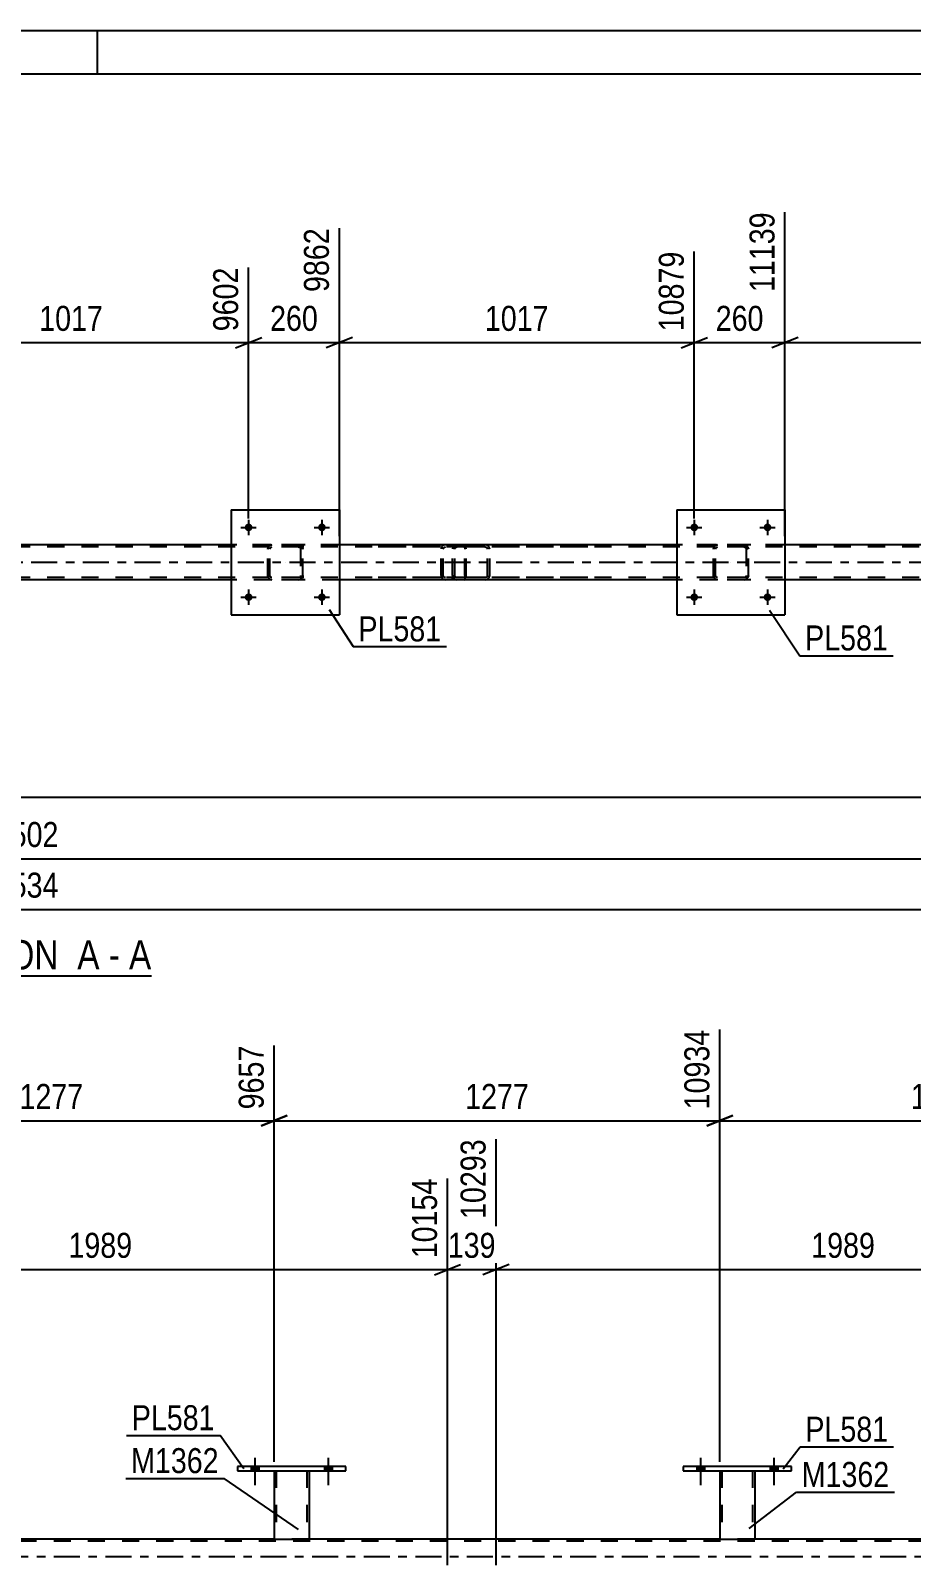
# Model space of a CAD drawing. Header units: millimetres. Extents: x 0 to 841, y 0 to 594.
# Drawn here: x 413.3 to 514.3, y 418.2 to 594 of the extents above; entities that cross this region are included whole.
import ezdxf

# ---------------------------------------------------------------- set-up
doc = ezdxf.new("R2010")
doc.units = ezdxf.units.MM
doc.linetypes.add('DXK_LINE_DOT2', pattern=[3.9198, 1.9599, -1.9599])
doc.linetypes.add('DXK_LINE_DOT3', pattern=[5.9187, 2.979, -0.9799, 0.9799, -0.9799])
doc.styles.add('Arial Narrow', font='ARIALN.TTF', dxfattribs={"height": 0.2})

# ---------------------------------------------------------------- blocks, each defined once
blk = doc.blocks.new('Unknown-122568611-1133')
at = {"color": 5, "linetype": 'Continuous'}
for p, q in [((841, 594), (0, 594)), ((421, 589), (421, 594)), ((836, 589), (5, 589))]:
    blk.add_line(p, q, dxfattribs=at)
blk = doc.blocks.new('Unknown-122568611-11 - 3869')
at = {"color": 6, "linetype": 'Continuous'}
blk.add_line((399.53, 485.7), (427.18, 485.7), dxfattribs=at)
at = {"color": 0, "linetype": 'Continuous'}
for points in [[(417.64, 486.45), (417.64, 489.95), (399.53, 489.95), (399.53, 486.45)], [(421.25, 486.45), (421.25, 489.95), (418.69, 489.95), (418.69, 486.45)], [(423.57, 486.45), (423.57, 489.95), (422.3, 489.95), (422.3, 486.45)], [(427.18, 486.45), (427.18, 489.95), (424.62, 489.95), (424.62, 486.45)]]:
    blk.add_wipeout(points, dxfattribs=at)
at = {"color": 7, "linetype": 'Continuous', "style": 'Arial Narrow'}
for s, p in [('SECTION ', (399.53, 486.45)), ('A', (418.69, 486.45)), ('A', (424.62, 486.45)), ('-', (422.3, 486.45))]:
    blk.add_text(s, height=3.34, dxfattribs=at).set_placement(p)
blk = doc.blocks.new('Part-122568611-4016 - 3869')
at = {"color": 7, "linetype": 'DXK_LINE_DOT2'}
for p, q in [((461.74, 534.78), (461.7, 534.61)), ((461.7, 531.57), (461.7, 534.61)), ((461.74, 534.79), (461.74, 534.78)), ((461.96, 534.61), (461.98, 534.7)), ((461.96, 531.57), (461.96, 534.61)), ((461.98, 534.7), (462.03, 534.78)), ((462.21, 535.09), (462.02, 535.05)), ((462.03, 534.78), (462.12, 534.83)), ((462.12, 534.83), (462.21, 534.85)), ((477.2, 535.09), (462.21, 535.09)), ((477.2, 534.85), (462.21, 534.85)), ((465.64, 535.05), (465.45, 535.09)), ((465.45, 534.85), (465.55, 534.83)), ((465.55, 534.83), (465.63, 534.78)), ((465.63, 534.78), (465.68, 534.7)), ((465.68, 534.7), (465.7, 534.61)), ((465.7, 531.57), (465.7, 534.61)), ((465.92, 534.78), (465.92, 534.79)), ((465.96, 534.61), (465.92, 534.78)), ((465.96, 531.57), (465.96, 534.61)), ((461.7, 531.57), (461.72, 531.48)), ((461.72, 531.48), (461.74, 531.39)), ((461.98, 531.48), (461.96, 531.57)), ((462.03, 531.4), (461.98, 531.48)), ((462.02, 531.13), (462.21, 531.09)), ((462.12, 531.35), (462.03, 531.4)), ((462.21, 531.33), (462.12, 531.35)), ((477.2, 531.33), (462.21, 531.33)), ((477.2, 531.09), (462.21, 531.09)), ((465.55, 531.35), (465.45, 531.33)), ((465.45, 531.09), (465.64, 531.13)), ((465.63, 531.4), (465.55, 531.35)), ((465.68, 531.48), (465.63, 531.4)), ((465.7, 531.57), (465.68, 531.48)), ((465.92, 531.39), (465.94, 531.48)), ((465.94, 531.48), (465.96, 531.57))]:
    blk.add_line(p, q, dxfattribs=at)
for centre, start, end in [((462.19, 534.59), 110.7583, 155.68), ((465.47, 534.59), 24.32, 69.2417), ((462.19, 531.59), 204.32, 249.2417), ((465.47, 531.59), 290.7583, 335.68)]:
    blk.add_arc(centre, 0.496, start, end, dxfattribs=at)
blk = doc.blocks.new('Part-122568611-4022 - 3869')
at = {"color": 7, "linetype": 'DXK_LINE_DOT2'}
for p, q in [((754.31, 534.85), (111.57, 534.85)), ((754.31, 535.09), (129.85, 535.09)), ((448.73, 535.09), (436.33, 535.09)), ((499.81, 535.09), (487.41, 535.09)), ((754.31, 531.33), (111.57, 531.33)), ((448.73, 531.09), (436.33, 531.09)), ((499.81, 531.09), (487.41, 531.09))]:
    blk.add_line(p, q, dxfattribs=at)
at = {"color": 2, "linetype": 'Continuous'}
for p, q in [((436.33, 535.09), (397.65, 535.09)), ((487.41, 535.09), (448.73, 535.09)), ((538.49, 535.09), (499.81, 535.09)), ((436.33, 531.09), (397.65, 531.09)), ((487.41, 531.09), (448.73, 531.09)), ((538.49, 531.09), (499.81, 531.09))]:
    blk.add_line(p, q, dxfattribs=at)
at = {"color": 7, "linetype": 'DXK_LINE_DOT3'}
blk.add_line((111.57, 533.09), (754.31, 533.09), dxfattribs=at)
blk = doc.blocks.new('Part-122568611-4059 - 3869')
at = {"color": 7, "linetype": 'DXK_LINE_DOT2'}
for p, q in [((491.61, 534.61), (491.65, 534.79)), ((491.65, 534.79), (491.61, 534.61)), ((491.61, 531.57), (491.61, 534.61)), ((491.85, 534.61), (491.87, 534.7)), ((491.85, 531.57), (491.85, 534.61)), ((491.87, 534.7), (491.92, 534.78)), ((491.91, 535.05), (492.09, 535.09)), ((492.09, 535.09), (491.91, 535.05)), ((491.92, 534.78), (492, 534.83)), ((492, 534.83), (492.09, 534.85)), ((495.13, 535.09), (492.09, 535.09)), ((495.13, 534.85), (492.09, 534.85)), ((495.13, 535.09), (495.31, 535.05)), ((495.31, 535.05), (495.13, 535.09)), ((495.13, 534.85), (495.22, 534.83)), ((495.22, 534.83), (495.3, 534.78)), ((495.3, 534.78), (495.35, 534.7)), ((495.35, 534.7), (495.37, 534.61)), ((495.37, 534.61), (495.37, 531.57)), ((495.57, 534.79), (495.61, 534.61)), ((495.61, 534.61), (495.57, 534.79)), ((495.61, 531.57), (495.61, 534.61)), ((491.65, 531.39), (491.61, 531.57)), ((491.61, 531.57), (491.65, 531.39)), ((491.87, 531.48), (491.85, 531.57)), ((491.92, 531.4), (491.87, 531.48)), ((492.09, 531.09), (491.91, 531.13)), ((491.91, 531.13), (492.09, 531.09)), ((492, 531.35), (491.92, 531.4)), ((492.09, 531.33), (492, 531.35)), ((495.13, 531.33), (492.09, 531.33)), ((495.13, 531.09), (492.09, 531.09)), ((495.22, 531.35), (495.13, 531.33)), ((495.31, 531.13), (495.13, 531.09)), ((495.13, 531.09), (495.31, 531.13)), ((495.3, 531.4), (495.22, 531.35)), ((495.35, 531.48), (495.3, 531.4)), ((495.37, 531.57), (495.35, 531.48)), ((495.61, 531.57), (495.57, 531.39)), ((495.57, 531.39), (495.61, 531.57))]:
    blk.add_line(p, q, dxfattribs=at)
at = {"color": 7, "linetype": 'DXK_LINE_DOT3'}
blk.add_line((493.61, 533.09), (493.61, 533.09), dxfattribs=at)
at = {"color": 7, "linetype": 'DXK_LINE_DOT2'}
for centre, start, end in [((492.09, 534.61), 112.5, 157.5), ((492.09, 534.61), 112.5, 157.5), ((495.13, 534.61), 22.5, 67.5), ((495.13, 534.61), 22.5, 67.5), ((492.09, 531.57), 202.5, 247.5), ((492.09, 531.57), 202.5, 247.5), ((495.13, 531.57), 292.5, 337.5), ((495.13, 531.57), 292.5, 337.5)]:
    blk.add_arc(centre, 0.48, start, end, dxfattribs=at)
blk = doc.blocks.new('Part-122568611-3994 - 3869')
at = {"color": 7, "linetype": 'DXK_LINE_DOT2'}
for p, q in [((462.98, 535.09), (450.82, 535.09)), ((462.98, 534.85), (450.82, 534.85)), ((460.42, 534.78), (460.39, 534.61)), ((460.39, 531.57), (460.39, 534.61)), ((460.42, 534.79), (460.42, 534.78)), ((460.64, 534.61), (460.66, 534.7)), ((460.64, 531.57), (460.64, 534.61)), ((460.66, 534.7), (460.71, 534.78)), ((460.89, 535.09), (460.7, 535.05)), ((460.71, 534.78), (460.79, 534.83)), ((460.79, 534.83), (460.89, 534.85)), ((461.7, 535.09), (461.7, 534.85)), ((463.08, 535.05), (462.98, 535.09)), ((462.98, 534.85), (463.03, 534.83)), ((463.03, 534.83), (463.07, 534.78)), ((463.07, 534.78), (463.1, 534.7)), ((463.17, 534.95), (463.08, 535.05)), ((463.1, 534.7), (463.11, 534.61)), ((463.11, 531.57), (463.11, 534.61)), ((463.23, 534.79), (463.17, 534.95)), ((463.25, 534.61), (463.23, 534.79)), ((463.25, 531.57), (463.25, 534.61)), ((462.98, 531.33), (450.82, 531.33)), ((462.98, 531.09), (450.82, 531.09)), ((460.39, 531.57), (460.4, 531.48)), ((460.4, 531.48), (460.42, 531.39)), ((460.66, 531.48), (460.64, 531.57)), ((460.71, 531.4), (460.66, 531.48)), ((460.7, 531.13), (460.89, 531.09)), ((460.79, 531.35), (460.71, 531.4)), ((460.89, 531.33), (460.79, 531.35)), ((461.7, 531.09), (461.7, 531.33)), ((463.03, 531.35), (462.98, 531.33)), ((462.98, 531.09), (463.08, 531.13)), ((463.07, 531.4), (463.03, 531.35)), ((463.1, 531.48), (463.07, 531.4)), ((463.08, 531.13), (463.17, 531.23)), ((463.11, 531.57), (463.1, 531.48)), ((463.17, 531.23), (463.23, 531.39)), ((463.23, 531.39), (463.25, 531.57))]:
    blk.add_line(p, q, dxfattribs=at)
for centre, start, end in [((460.87, 534.6), 111.1941, 156.1506), ((460.87, 531.59), 203.8494, 248.8059)]:
    blk.add_arc(centre, 0.492, start, end, dxfattribs=at)
blk = doc.blocks.new('Part-122568611-4064 - 3869')
at = {"color": 2, "linetype": 'Continuous'}
for p, q in [((487.41, 539.09), (487.41, 527.09)), ((487.41, 539.09), (499.81, 539.09)), ((499.81, 539.09), (499.81, 527.09)), ((487.41, 527.09), (499.81, 527.09))]:
    blk.add_line(p, q, dxfattribs=at)
blk = doc.blocks.new('Bolt-122568611-4074 - 3869')
at = {"linetype": 'Continuous'}
for points in [[(438.77, 529.09, -1), (437.89, 529.09, -1)], [(447.17, 529.09, -1), (446.29, 529.09, -1)]]:
    blk.add_hatch(color=1, dxfattribs=at).paths.add_polyline_path(points)
at = {"color": 1, "linetype": 'Continuous'}
for p, q in [((438.33, 529.97), (438.33, 528.21)), ((446.73, 529.97), (446.73, 528.21)), ((437.45, 529.09), (439.21, 529.09)), ((445.85, 529.09), (447.61, 529.09))]:
    blk.add_line(p, q, dxfattribs=at)
blk = doc.blocks.new('Bolt-122568611-4075 - 3869')
at = {"linetype": 'Continuous'}
for points in [[(438.77, 537.09, -1), (437.89, 537.09, -1)], [(447.17, 537.09, -1), (446.29, 537.09, -1)]]:
    blk.add_hatch(color=1, dxfattribs=at).paths.add_polyline_path(points)
at = {"color": 1, "linetype": 'Continuous'}
for p, q in [((437.45, 537.09), (439.21, 537.09)), ((438.33, 537.97), (438.33, 536.21)), ((445.85, 537.09), (447.61, 537.09)), ((446.73, 537.97), (446.73, 536.21))]:
    blk.add_line(p, q, dxfattribs=at)
blk = doc.blocks.new('Bolt-122568611-4109 - 3869')
at = {"linetype": 'Continuous'}
for points in [[(489.85, 529.09, -1), (488.97, 529.09, -1)], [(498.25, 529.09, -1), (497.37, 529.09, -1)]]:
    blk.add_hatch(color=1, dxfattribs=at).paths.add_polyline_path(points)
at = {"color": 1, "linetype": 'Continuous'}
for p, q in [((489.41, 529.97), (489.41, 528.21)), ((497.81, 529.97), (497.81, 528.21)), ((488.53, 529.09), (490.29, 529.09)), ((496.93, 529.09), (498.69, 529.09))]:
    blk.add_line(p, q, dxfattribs=at)
blk = doc.blocks.new('Bolt-122568611-4110 - 3869')
at = {"linetype": 'Continuous'}
for points in [[(489.85, 537.09, -1), (488.97, 537.09, -1)], [(498.25, 537.09, -1), (497.37, 537.09, -1)]]:
    blk.add_hatch(color=1, dxfattribs=at).paths.add_polyline_path(points)
at = {"color": 1, "linetype": 'Continuous'}
for p, q in [((488.53, 537.09), (490.29, 537.09)), ((489.41, 537.97), (489.41, 536.21)), ((496.93, 537.09), (498.69, 537.09)), ((497.81, 537.97), (497.81, 536.21))]:
    blk.add_line(p, q, dxfattribs=at)
blk = doc.blocks.new('Part-122568611-4134 - 3869')
at = {"color": 7, "linetype": 'DXK_LINE_DOT2'}
for p, q in [((440.53, 534.61), (440.57, 534.79)), ((440.57, 534.79), (440.53, 534.61)), ((440.53, 531.57), (440.53, 534.61)), ((440.77, 534.61), (440.79, 534.7)), ((440.77, 531.57), (440.77, 534.61)), ((440.79, 534.7), (440.84, 534.78)), ((440.83, 535.05), (441.01, 535.09)), ((441.01, 535.09), (440.83, 535.05)), ((440.84, 534.78), (440.92, 534.83)), ((440.92, 534.83), (441.01, 534.85)), ((444.05, 535.09), (441.01, 535.09)), ((444.05, 534.85), (441.01, 534.85)), ((444.05, 535.09), (444.23, 535.05)), ((444.23, 535.05), (444.05, 535.09)), ((444.05, 534.85), (444.14, 534.83)), ((444.14, 534.83), (444.22, 534.78)), ((444.22, 534.78), (444.27, 534.7)), ((444.27, 534.7), (444.29, 534.61)), ((444.29, 534.61), (444.29, 531.57)), ((444.49, 534.79), (444.53, 534.61)), ((444.53, 534.61), (444.49, 534.79)), ((444.53, 531.57), (444.53, 534.61)), ((440.57, 531.39), (440.53, 531.57)), ((440.53, 531.57), (440.57, 531.39)), ((440.79, 531.48), (440.77, 531.57)), ((440.84, 531.4), (440.79, 531.48)), ((441.01, 531.09), (440.83, 531.13)), ((440.83, 531.13), (441.01, 531.09)), ((440.92, 531.35), (440.84, 531.4)), ((441.01, 531.33), (440.92, 531.35)), ((444.05, 531.33), (441.01, 531.33)), ((444.05, 531.09), (441.01, 531.09)), ((444.14, 531.35), (444.05, 531.33)), ((444.23, 531.13), (444.05, 531.09)), ((444.05, 531.09), (444.23, 531.13)), ((444.22, 531.4), (444.14, 531.35)), ((444.27, 531.48), (444.22, 531.4)), ((444.29, 531.57), (444.27, 531.48)), ((444.53, 531.57), (444.49, 531.39)), ((444.49, 531.39), (444.53, 531.57))]:
    blk.add_line(p, q, dxfattribs=at)
at = {"color": 7, "linetype": 'DXK_LINE_DOT3'}
blk.add_line((442.53, 533.09), (442.53, 533.09), dxfattribs=at)
at = {"color": 7, "linetype": 'DXK_LINE_DOT2'}
for centre, start, end in [((441.01, 534.61), 112.5, 157.5), ((441.01, 534.61), 112.5, 157.5), ((444.05, 534.61), 22.5, 67.5), ((444.05, 534.61), 22.5, 67.5), ((441.01, 531.57), 202.5, 247.5), ((441.01, 531.57), 202.5, 247.5), ((444.05, 531.57), 292.5, 337.5), ((444.05, 531.57), 292.5, 337.5)]:
    blk.add_arc(centre, 0.48, start, end, dxfattribs=at)
blk = doc.blocks.new('Part-122568611-4158 - 3869')
at = {"color": 2, "linetype": 'Continuous'}
for p, q in [((436.33, 539.09), (436.33, 527.09)), ((436.33, 539.09), (448.73, 539.09)), ((448.73, 539.09), (448.73, 527.09)), ((436.33, 527.09), (448.73, 527.09))]:
    blk.add_line(p, q, dxfattribs=at)
blk = doc.blocks.new('Part-122568611-5223 - 5055')
at = {"color": 2, "linetype": 'Continuous'}
for p, q in [((441.26, 429.01), (441.26, 421.17)), ((445.26, 429.01), (445.26, 421.17)), ((441.26, 421.17), (445.26, 421.17))]:
    blk.add_line(p, q, dxfattribs=at)
at = {"color": 7, "linetype": 'DXK_LINE_DOT2'}
for p, q in [((441.26, 429.01), (445.26, 429.01)), ((441.26, 429.01), (441.26, 429.01)), ((441.26, 429.01), (441.26, 429.01)), ((441.5, 429.01), (441.5, 421.17)), ((445.02, 429.01), (445.02, 421.17)), ((445.26, 429.01), (445.26, 429.01)), ((445.26, 429.01), (445.26, 429.01)), ((444.97, 421.17), (445, 421.17)), ((444.97, 421.17), (445, 421.17)), ((445, 421.17), (445.02, 421.17)), ((445, 421.17), (445.02, 421.17))]:
    blk.add_line(p, q, dxfattribs=at)
blk = doc.blocks.new('Part-122568611-5390 - 5055')
at = {"color": 2, "linetype": 'Continuous'}
for p, q in [((488.14, 429.49), (488.14, 429.01)), ((500.54, 429.49), (488.14, 429.49)), ((500.54, 429.01), (500.54, 429.49)), ((488.14, 429.01), (500.54, 429.01))]:
    blk.add_line(p, q, dxfattribs=at)
blk = doc.blocks.new('Part-122568611-5289 - 5055')
at = {"color": 7, "linetype": 'DXK_LINE_DOT2'}
for p, q in [((755.05, 420.93), (54.97, 420.93)), ((445.26, 421.17), (441.26, 421.17)), ((496.34, 421.17), (492.34, 421.17))]:
    blk.add_line(p, q, dxfattribs=at)
at = {"color": 2, "linetype": 'Continuous'}
for p, q in [((441.26, 421.17), (394.18, 421.17)), ((492.34, 421.17), (445.26, 421.17)), ((543.42, 421.17), (496.34, 421.17))]:
    blk.add_line(p, q, dxfattribs=at)
at = {"color": 7, "linetype": 'DXK_LINE_DOT3'}
blk.add_line((54.97, 419.17), (755.05, 419.17), dxfattribs=at)
blk = doc.blocks.new('Part-122568611-5400 - 5055')
at = {"color": 2, "linetype": 'Continuous'}
for p, q in [((437.06, 429.49), (437.06, 429.01)), ((449.46, 429.49), (437.06, 429.49)), ((449.46, 429.01), (449.46, 429.49)), ((437.06, 429.01), (449.46, 429.01))]:
    blk.add_line(p, q, dxfattribs=at)
blk = doc.blocks.new('Bolt-122568611-5367 - 5055')
at = {"linetype": 'Continuous'}
for points in [[(438.62, 429.01), (439.5, 429.01), (439.5, 429.49), (438.62, 429.49)], [(447.02, 429.01), (447.9, 429.01), (447.9, 429.49), (447.02, 429.49)]]:
    blk.add_hatch(color=1, dxfattribs=at).paths.add_polyline_path(points)
at = {"color": 1, "linetype": 'Continuous'}
for p, q in [((438.62, 429.49), (438.62, 429.01)), ((439.06, 430.49), (439.06, 427.37)), ((439.5, 429.49), (439.5, 429.01)), ((447.02, 429.49), (447.02, 429.01)), ((447.46, 430.49), (447.46, 427.37)), ((447.9, 429.49), (447.9, 429.01))]:
    blk.add_line(p, q, dxfattribs=at)
blk = doc.blocks.new('Bolt-122568611-5368 - 5055')
at = {"linetype": 'Continuous'}
for points in [[(438.62, 429.01), (439.5, 429.01), (439.5, 429.49), (438.62, 429.49)], [(447.02, 429.01), (447.9, 429.01), (447.9, 429.49), (447.02, 429.49)]]:
    blk.add_hatch(color=1, dxfattribs=at).paths.add_polyline_path(points)
at = {"color": 1, "linetype": 'Continuous'}
for p, q in [((438.62, 429.49), (438.62, 429.01)), ((439.06, 430.49), (439.06, 427.37)), ((439.5, 429.49), (439.5, 429.01)), ((447.02, 429.49), (447.02, 429.01)), ((447.46, 430.49), (447.46, 427.37)), ((447.9, 429.49), (447.9, 429.01))]:
    blk.add_line(p, q, dxfattribs=at)
blk = doc.blocks.new('Part-122568611-5385 - 5055')
at = {"color": 2, "linetype": 'Continuous'}
for p, q in [((492.34, 429.01), (492.34, 421.17)), ((496.34, 429.01), (496.34, 421.17)), ((492.34, 421.17), (496.34, 421.17))]:
    blk.add_line(p, q, dxfattribs=at)
at = {"color": 7, "linetype": 'DXK_LINE_DOT2'}
for p, q in [((492.34, 429.01), (496.34, 429.01)), ((492.34, 429.01), (492.34, 429.01)), ((492.34, 429.01), (492.34, 429.01)), ((492.58, 429.01), (492.58, 421.17)), ((496.1, 429.01), (496.1, 421.17)), ((496.34, 429.01), (496.34, 429.01)), ((496.34, 429.01), (496.34, 429.01)), ((496.05, 421.17), (496.09, 421.17)), ((496.05, 421.17), (496.09, 421.17)), ((496.09, 421.17), (496.1, 421.17)), ((496.09, 421.17), (496.1, 421.17))]:
    blk.add_line(p, q, dxfattribs=at)
blk = doc.blocks.new('Bolt-122568611-5436 - 5055')
at = {"linetype": 'Continuous'}
for points in [[(489.7, 429.01), (490.58, 429.01), (490.58, 429.49), (489.7, 429.49)], [(498.1, 429.01), (498.98, 429.01), (498.98, 429.49), (498.1, 429.49)]]:
    blk.add_hatch(color=1, dxfattribs=at).paths.add_polyline_path(points)
at = {"color": 1, "linetype": 'Continuous'}
for p, q in [((489.7, 429.49), (489.7, 429.01)), ((490.14, 430.49), (490.14, 427.37)), ((490.58, 429.49), (490.58, 429.01)), ((498.1, 429.49), (498.1, 429.01)), ((498.54, 430.49), (498.54, 427.37)), ((498.98, 429.49), (498.98, 429.01))]:
    blk.add_line(p, q, dxfattribs=at)
blk = doc.blocks.new('Bolt-122568611-5437 - 5055')
at = {"linetype": 'Continuous'}
for points in [[(489.7, 429.01), (490.58, 429.01), (490.58, 429.49), (489.7, 429.49)], [(498.1, 429.01), (498.98, 429.01), (498.98, 429.49), (498.1, 429.49)]]:
    blk.add_hatch(color=1, dxfattribs=at).paths.add_polyline_path(points)
at = {"color": 1, "linetype": 'Continuous'}
for p, q in [((489.7, 429.49), (489.7, 429.01)), ((490.14, 430.49), (490.14, 427.37)), ((490.58, 429.49), (490.58, 429.01)), ((498.1, 429.49), (498.1, 429.01)), ((498.54, 430.49), (498.54, 427.37)), ((498.98, 429.49), (498.98, 429.01))]:
    blk.add_line(p, q, dxfattribs=at)
blk = doc.blocks.new('StraightDimension-122568611-4487 - 3869')
at = {"color": 7, "linetype": 'Continuous'}
blk.add_line((69.01, 493.32), (754.95, 493.32), dxfattribs=at)
at = {"color": 0}
blk.add_wipeout([(417.15, 494.07), (417.15, 498.27), (406.81, 498.27), (406.81, 494.07)], dxfattribs=at)
at = {"color": 3, "style": 'Arial Narrow'}
blk.add_text('17534', height=2.863, dxfattribs=at).set_placement((407.41, 494.67))
blk = doc.blocks.new('StraightDimension-122568611-4349 - 3869')
at = {"color": 7, "linetype": 'Continuous'}
blk.add_line((69.65, 506.17), (634.28, 506.17), dxfattribs=at)
blk = doc.blocks.new('StraightDimension-122568611-4508 - 3869')
at = {"color": 7, "linetype": 'Continuous'}
blk.add_line((69.65, 499.12), (754.31, 499.12), dxfattribs=at)
at = {"color": 0}
blk.add_wipeout([(417.15, 499.87), (417.15, 504.07), (406.81, 504.07), (406.81, 499.87)], dxfattribs=at)
at = {"color": 3, "style": 'Arial Narrow'}
blk.add_text('17502', height=2.863, dxfattribs=at).set_placement((407.41, 500.47))
blk = doc.blocks.new('StraightDimension-122568611-12122 - 3869')
at = {"color": 7, "linetype": 'Continuous'}
for p, q in [((499.81, 536.09), (499.81, 573.21)), ((540.49, 538.09), (540.49, 568.71)), ((501.31, 558.86), (498.31, 557.66)), ((499.81, 558.26), (540.49, 558.26)), ((538.99, 557.66), (541.99, 558.86))]:
    blk.add_line(p, q, dxfattribs=at)
at = {"color": 0, "linetype": 'Continuous'}
blk.add_wipeout([(539.89, 569.31), (535.69, 569.31), (535.69, 558.96), (539.89, 558.96)], dxfattribs=at)
at = {"color": 0}
blk.add_wipeout([(524.41, 559.01), (524.41, 563.21), (515.89, 563.21), (515.89, 559.01)], dxfattribs=at)
at = {"color": 3, "linetype": 'Continuous', "style": 'Arial Narrow'}
blk.add_text('12156', height=2.863, rotation=90.0002, dxfattribs=at).set_placement((539.29, 559.56))
at = {"color": 3, "style": 'Arial Narrow'}
blk.add_text('1017', height=2.863, dxfattribs=at).set_placement((516.49, 559.61))
blk = doc.blocks.new('StraightDimension-122568611-12123 - 3869')
at = {"color": 7, "linetype": 'Continuous'}
for p, q in [((499.81, 536.09), (499.81, 573.21)), ((489.41, 538.09), (489.41, 568.71)), ((487.91, 557.66), (490.91, 558.86)), ((489.41, 558.26), (499.81, 558.26)), ((501.31, 558.86), (498.31, 557.66))]:
    blk.add_line(p, q, dxfattribs=at)
at = {"color": 0}
blk.add_wipeout([(497.95, 559.01), (497.95, 563.21), (491.27, 563.21), (491.27, 559.01)], dxfattribs=at)
at = {"color": 3, "style": 'Arial Narrow'}
blk.add_text('260', height=2.863, dxfattribs=at).set_placement((491.87, 559.61))
at = {"color": 0, "linetype": 'Continuous'}
blk.add_wipeout([(499.21, 573.81), (495.01, 573.81), (495.01, 563.46), (499.21, 563.46)], dxfattribs=at)
at = {"color": 3, "linetype": 'Continuous', "style": 'Arial Narrow'}
blk.add_text('11139', height=2.863, rotation=90.0002, dxfattribs=at).set_placement((498.61, 564.06))
blk = doc.blocks.new('StraightDimension-122568611-12124 - 3869')
at = {"color": 7, "linetype": 'Continuous'}
for p, q in [((448.73, 536.09), (448.73, 571.38)), ((489.41, 538.09), (489.41, 568.71)), ((450.23, 558.86), (447.23, 557.66)), ((448.73, 558.26), (489.41, 558.26)), ((487.91, 557.66), (490.91, 558.86))]:
    blk.add_line(p, q, dxfattribs=at)
at = {"color": 0, "linetype": 'Continuous'}
blk.add_wipeout([(488.81, 569.31), (484.61, 569.31), (484.61, 558.96), (488.81, 558.96)], dxfattribs=at)
at = {"color": 0}
blk.add_wipeout([(473.33, 559.01), (473.33, 563.21), (464.81, 563.21), (464.81, 559.01)], dxfattribs=at)
at = {"color": 3, "linetype": 'Continuous', "style": 'Arial Narrow'}
blk.add_text('10879', height=2.863, rotation=90.0002, dxfattribs=at).set_placement((488.21, 559.56))
at = {"color": 3, "style": 'Arial Narrow'}
blk.add_text('1017', height=2.863, dxfattribs=at).set_placement((465.41, 559.61))
blk = doc.blocks.new('StraightDimension-122568611-12125 - 3869')
at = {"color": 7, "linetype": 'Continuous'}
for p, q in [((448.73, 536.09), (448.73, 571.38)), ((438.33, 538.09), (438.33, 566.88)), ((436.83, 557.66), (439.83, 558.86)), ((438.33, 558.26), (448.73, 558.26)), ((450.23, 558.86), (447.23, 557.66))]:
    blk.add_line(p, q, dxfattribs=at)
at = {"color": 0}
blk.add_wipeout([(446.87, 559.01), (446.87, 563.21), (440.19, 563.21), (440.19, 559.01)], dxfattribs=at)
at = {"color": 3, "style": 'Arial Narrow'}
blk.add_text('260', height=2.863, dxfattribs=at).set_placement((440.79, 559.61))
at = {"color": 0, "linetype": 'Continuous'}
blk.add_wipeout([(448.13, 571.98), (443.93, 571.98), (443.93, 563.46), (448.13, 563.46)], dxfattribs=at)
at = {"color": 3, "linetype": 'Continuous', "style": 'Arial Narrow'}
blk.add_text('9862', height=2.863, rotation=90.0002, dxfattribs=at).set_placement((447.53, 564.06))
blk = doc.blocks.new('StraightDimension-122568611-12126 - 3869')
at = {"color": 7, "linetype": 'Continuous'}
for p, q in [((397.65, 536.09), (397.65, 571.38)), ((438.33, 538.09), (438.33, 566.88)), ((399.15, 558.86), (396.15, 557.66)), ((397.65, 558.26), (438.33, 558.26)), ((436.83, 557.66), (439.83, 558.86))]:
    blk.add_line(p, q, dxfattribs=at)
at = {"color": 0, "linetype": 'Continuous'}
blk.add_wipeout([(437.73, 567.48), (433.53, 567.48), (433.53, 558.96), (437.73, 558.96)], dxfattribs=at)
at = {"color": 0}
blk.add_wipeout([(422.25, 559.01), (422.25, 563.21), (413.73, 563.21), (413.73, 559.01)], dxfattribs=at)
at = {"color": 3, "linetype": 'Continuous', "style": 'Arial Narrow'}
blk.add_text('9602', height=2.863, rotation=90.0002, dxfattribs=at).set_placement((437.13, 559.56))
at = {"color": 3, "style": 'Arial Narrow'}
blk.add_text('1017', height=2.863, dxfattribs=at).set_placement((414.33, 559.61))
blk = doc.blocks.new('StraightDimension-122568611-6303 - 5055')
at = {"color": 7, "linetype": 'Continuous'}
for p, q in [((492.34, 430.01), (492.34, 479.55)), ((543.42, 430.01), (543.42, 479.55)), ((493.84, 469.71), (490.84, 468.51)), ((541.92, 468.51), (544.92, 469.71)), ((492.34, 469.11), (543.42, 469.11))]:
    blk.add_line(p, q, dxfattribs=at)
at = {"color": 0, "linetype": 'Continuous'}
blk.add_wipeout([(542.82, 480.15), (538.62, 480.15), (538.62, 469.81), (542.82, 469.81)], dxfattribs=at)
at = {"color": 0}
blk.add_wipeout([(522.14, 469.86), (522.14, 474.06), (513.63, 474.06), (513.63, 469.86)], dxfattribs=at)
at = {"color": 3, "linetype": 'Continuous', "style": 'Arial Narrow'}
blk.add_text('12211', height=2.863, rotation=90.0002, dxfattribs=at).set_placement((542.22, 470.41))
at = {"color": 3, "style": 'Arial Narrow'}
blk.add_text('1277', height=2.863, dxfattribs=at).set_placement((514.23, 470.46))
blk = doc.blocks.new('StraightDimension-122568611-6283 - 5055')
at = {"color": 7, "linetype": 'Continuous'}
for p, q in [((390.18, 430.01), (390.18, 477.72)), ((441.26, 430.01), (441.26, 477.72)), ((391.68, 469.71), (388.68, 468.51)), ((439.76, 468.51), (442.76, 469.71)), ((390.18, 469.11), (441.26, 469.11))]:
    blk.add_line(p, q, dxfattribs=at)
at = {"color": 0, "linetype": 'Continuous'}
blk.add_wipeout([(440.66, 478.32), (436.46, 478.32), (436.46, 469.81), (440.66, 469.81)], dxfattribs=at)
at = {"color": 0}
blk.add_wipeout([(419.98, 469.86), (419.98, 474.06), (411.47, 474.06), (411.47, 469.86)], dxfattribs=at)
at = {"color": 3, "linetype": 'Continuous', "style": 'Arial Narrow'}
blk.add_text('9657', height=2.863, rotation=90.0002, dxfattribs=at).set_placement((440.06, 470.41))
at = {"color": 3, "style": 'Arial Narrow'}
blk.add_text('1277', height=2.863, dxfattribs=at).set_placement((412.07, 470.46))
blk = doc.blocks.new('StraightDimension-122568611-14169 - 5055')
at = {"color": 7, "linetype": 'Continuous'}
for p, q in [((466.69, 418.17), (466.69, 466.99)), ((546.25, 418.17), (546.25, 462.49)), ((468.19, 452.65), (465.19, 451.45)), ((466.69, 452.05), (546.25, 452.05)), ((544.75, 451.45), (547.75, 452.65))]:
    blk.add_line(p, q, dxfattribs=at)
at = {"color": 0, "linetype": 'Continuous'}
blk.add_wipeout([(545.65, 463.09), (541.45, 463.09), (541.45, 452.75), (545.65, 452.75)], dxfattribs=at)
at = {"color": 0}
blk.add_wipeout([(510.73, 452.8), (510.73, 457), (502.22, 457), (502.22, 452.8)], dxfattribs=at)
at = {"color": 3, "linetype": 'Continuous', "style": 'Arial Narrow'}
blk.add_text('12282', height=2.863, rotation=90.0002, dxfattribs=at).set_placement((545.05, 453.35))
at = {"color": 3, "style": 'Arial Narrow'}
blk.add_text('1989', height=2.863, dxfattribs=at).set_placement((502.82, 453.4))
blk = doc.blocks.new('StraightDimension-122568611-14170 - 5055')
at = {"color": 7, "linetype": 'Continuous'}
for p, q in [((466.69, 418.17), (466.69, 466.99)), ((461.12, 418.17), (461.12, 462.49)), ((459.62, 451.45), (462.62, 452.65)), ((461.12, 452.05), (466.69, 452.05)), ((468.19, 452.65), (465.19, 451.45))]:
    blk.add_line(p, q, dxfattribs=at)
at = {"color": 0}
blk.add_wipeout([(467.25, 452.8), (467.25, 457), (460.56, 457), (460.56, 452.8)], dxfattribs=at)
at = {"color": 3, "style": 'Arial Narrow'}
blk.add_text('139', height=2.863, dxfattribs=at).set_placement((461.16, 453.4))
at = {"color": 0, "linetype": 'Continuous'}
blk.add_wipeout([(466.09, 467.59), (461.89, 467.59), (461.89, 457.25), (466.09, 457.25)], dxfattribs=at)
at = {"color": 3, "linetype": 'Continuous', "style": 'Arial Narrow'}
blk.add_text('10293', height=2.863, rotation=90.0002, dxfattribs=at).set_placement((465.49, 457.85))
blk = doc.blocks.new('StraightDimension-122568611-6293 - 5055')
at = {"color": 7, "linetype": 'Continuous'}
for p, q in [((492.34, 430.01), (492.34, 479.55)), ((441.26, 430.01), (441.26, 477.72)), ((442.76, 469.71), (439.76, 468.51)), ((490.84, 468.51), (493.84, 469.71)), ((441.26, 469.11), (492.34, 469.11))]:
    blk.add_line(p, q, dxfattribs=at)
at = {"color": 0, "linetype": 'Continuous'}
blk.add_wipeout([(491.74, 480.15), (487.54, 480.15), (487.54, 469.81), (491.74, 469.81)], dxfattribs=at)
at = {"color": 0}
blk.add_wipeout([(471.06, 469.86), (471.06, 474.06), (462.55, 474.06), (462.55, 469.86)], dxfattribs=at)
at = {"color": 3, "linetype": 'Continuous', "style": 'Arial Narrow'}
blk.add_text('10934', height=2.863, rotation=90.0002, dxfattribs=at).set_placement((491.14, 470.41))
at = {"color": 3, "style": 'Arial Narrow'}
blk.add_text('1277', height=2.863, dxfattribs=at).set_placement((463.15, 470.46))
blk = doc.blocks.new('StraightDimension-122568611-14171 - 5055')
at = {"color": 7, "linetype": 'Continuous'}
for p, q in [((381.56, 418.17), (381.56, 465.16)), ((461.12, 418.17), (461.12, 462.49)), ((383.06, 452.65), (380.06, 451.45)), ((381.56, 452.05), (461.12, 452.05)), ((459.62, 451.45), (462.62, 452.65))]:
    blk.add_line(p, q, dxfattribs=at)
at = {"color": 0, "linetype": 'Continuous'}
blk.add_wipeout([(460.52, 463.09), (456.32, 463.09), (456.32, 452.75), (460.52, 452.75)], dxfattribs=at)
at = {"color": 0}
blk.add_wipeout([(425.6, 452.8), (425.6, 457), (417.08, 457), (417.08, 452.8)], dxfattribs=at)
at = {"color": 3, "linetype": 'Continuous', "style": 'Arial Narrow'}
blk.add_text('10154', height=2.863, rotation=90.0002, dxfattribs=at).set_placement((459.92, 453.35))
at = {"color": 3, "style": 'Arial Narrow'}
blk.add_text('1989', height=2.863, dxfattribs=at).set_placement((417.68, 453.4))
blk = doc.blocks.new('Mark-122568611-4060 - 3869')
at = {"color": 0}
blk.add_wipeout([(511.62, 522.99), (511.62, 525.99), (502.12, 525.99), (502.12, 522.99)], dxfattribs=at)
blk.add_wipeout([(511.62, 522.99), (511.62, 525.99), (502.12, 525.99), (502.12, 522.99)], dxfattribs=at)
at = {"color": 30, "linetype": 'Continuous'}
for p, q in [((498.04, 527.61), (501.52, 522.39)), ((501.52, 522.39), (512.22, 522.39))]:
    blk.add_line(p, q, dxfattribs=at)
at = {"color": 3, "style": 'Arial Narrow'}
blk.add_text('PL581', height=2.863, dxfattribs=at).set_placement((502.12, 522.99))
blk = doc.blocks.new('Mark-122568611-4154 - 3869')
at = {"color": 0}
blk.add_wipeout([(460.42, 524.03), (460.42, 527.03), (450.92, 527.03), (450.92, 524.03)], dxfattribs=at)
blk.add_wipeout([(460.42, 524.03), (460.42, 527.03), (450.92, 527.03), (450.92, 524.03)], dxfattribs=at)
at = {"color": 30, "linetype": 'Continuous'}
for p, q in [((447.55, 527.68), (450.32, 523.43)), ((450.32, 523.43), (461.02, 523.43))]:
    blk.add_line(p, q, dxfattribs=at)
at = {"color": 3, "style": 'Arial Narrow'}
blk.add_text('PL581', height=2.863, dxfattribs=at).set_placement((450.92, 524.03))
blk = doc.blocks.new('Mark-122568611-5219 - 5055')
at = {"color": 0}
blk.add_wipeout([(434.91, 428.73), (434.91, 431.73), (424.86, 431.73), (424.86, 428.73)], dxfattribs=at)
blk.add_wipeout([(434.91, 428.73), (434.91, 431.73), (424.86, 431.73), (424.86, 428.73)], dxfattribs=at)
at = {"color": 30, "linetype": 'Continuous'}
for p in [(424.26, 428.13), (444.04, 422.27)]:
    blk.add_line(p, (435.51, 428.13), dxfattribs=at)
at = {"color": 3, "style": 'Arial Narrow'}
blk.add_text('M1362', height=2.863, dxfattribs=at).set_placement((424.86, 428.73))
blk = doc.blocks.new('Mark-122568611-5386 - 5055')
at = {"color": 0}
blk.add_wipeout([(511.66, 432.33), (511.66, 435.33), (502.15, 435.33), (502.15, 432.33)], dxfattribs=at)
blk.add_wipeout([(511.66, 432.33), (511.66, 435.33), (502.15, 435.33), (502.15, 432.33)], dxfattribs=at)
at = {"color": 30, "linetype": 'Continuous'}
for p, q in [((499.62, 429.21), (501.55, 431.73)), ((501.55, 431.73), (512.26, 431.73))]:
    blk.add_line(p, q, dxfattribs=at)
at = {"color": 3, "style": 'Arial Narrow'}
blk.add_text('PL581', height=2.863, dxfattribs=at).set_placement((502.15, 432.33))
blk = doc.blocks.new('Mark-122568611-5381 - 5055')
at = {"color": 0}
blk.add_wipeout([(511.78, 427.15), (511.78, 430.15), (501.73, 430.15), (501.73, 427.15)], dxfattribs=at)
blk.add_wipeout([(511.78, 427.15), (511.78, 430.15), (501.73, 430.15), (501.73, 427.15)], dxfattribs=at)
at = {"color": 30, "linetype": 'Continuous'}
for p, q in [((495.69, 422.39), (501.13, 426.55)), ((501.13, 426.55), (512.38, 426.55))]:
    blk.add_line(p, q, dxfattribs=at)
at = {"color": 3, "style": 'Arial Narrow'}
blk.add_text('M1362', height=2.863, dxfattribs=at).set_placement((501.73, 427.15))
blk = doc.blocks.new('Mark-122568611-5396 - 5055')
at = {"color": 0}
blk.add_wipeout([(434.45, 433.65), (434.45, 436.65), (424.94, 436.65), (424.94, 433.65)], dxfattribs=at)
blk.add_wipeout([(434.45, 433.65), (434.45, 436.65), (424.94, 436.65), (424.94, 433.65)], dxfattribs=at)
at = {"color": 30, "linetype": 'Continuous'}
for p in [(424.34, 433.05), (437.77, 429.24)]:
    blk.add_line(p, (435.05, 433.05), dxfattribs=at)
at = {"color": 3, "style": 'Arial Narrow'}
blk.add_text('PL581', height=2.863, dxfattribs=at).set_placement((424.94, 433.65))

msp = doc.modelspace()

# ---------------------------------------------------------------- block references
for name in ['Unknown-122568611-1133', 'Part-122568611-4158 - 3869', 'Part-122568611-4064 - 3869', 'Part-122568611-4022 - 3869', 'Bolt-122568611-4075 - 3869', 'Bolt-122568611-4110 - 3869', 'Part-122568611-4134 - 3869', 'Part-122568611-3994 - 3869', 'Part-122568611-4016 - 3869', 'Part-122568611-4059 - 3869', 'Bolt-122568611-4074 - 3869', 'Bolt-122568611-4109 - 3869', 'Part-122568611-5400 - 5055', 'Bolt-122568611-5367 - 5055', 'Bolt-122568611-5368 - 5055', 'Part-122568611-5390 - 5055', 'Bolt-122568611-5436 - 5055', 'Bolt-122568611-5437 - 5055', 'Part-122568611-5223 - 5055', 'Part-122568611-5385 - 5055', 'Part-122568611-5289 - 5055']:
    msp.add_blockref(name, (0, 0))

# ---------------------------------------------------------------- next in the draw order: block references
for name in ['StraightDimension-122568611-12122 - 3869', 'StraightDimension-122568611-4487 - 3869', 'Unknown-122568611-11 - 3869', 'StraightDimension-122568611-6303 - 5055', 'StraightDimension-122568611-6283 - 5055']:
    msp.add_blockref(name, (0, 0))

# ---------------------------------------------------------------- next in the draw order: block references
for name in ['StraightDimension-122568611-12123 - 3869', 'StraightDimension-122568611-4349 - 3869', 'StraightDimension-122568611-14169 - 5055']:
    msp.add_blockref(name, (0, 0))

# ---------------------------------------------------------------- next in the draw order: block references
for name in ['StraightDimension-122568611-12124 - 3869', 'StraightDimension-122568611-4508 - 3869', 'StraightDimension-122568611-14170 - 5055', 'Mark-122568611-5386 - 5055']:
    msp.add_blockref(name, (0, 0))

# ---------------------------------------------------------------- next in the draw order: block references
for name in ['StraightDimension-122568611-12125 - 3869', 'Mark-122568611-4154 - 3869', 'Mark-122568611-4060 - 3869', 'StraightDimension-122568611-6293 - 5055', 'Mark-122568611-5381 - 5055']:
    msp.add_blockref(name, (0, 0))

# ---------------------------------------------------------------- next in the draw order: block references
for name in ['StraightDimension-122568611-12126 - 3869', 'StraightDimension-122568611-14171 - 5055']:
    msp.add_blockref(name, (0, 0))

# ---------------------------------------------------------------- next in the draw order: block references
msp.add_blockref('Mark-122568611-5219 - 5055', (0, 0))

# ---------------------------------------------------------------- next in the draw order: block references
msp.add_blockref('Mark-122568611-5396 - 5055', (0, 0))

doc.saveas('drawing.dxf')
